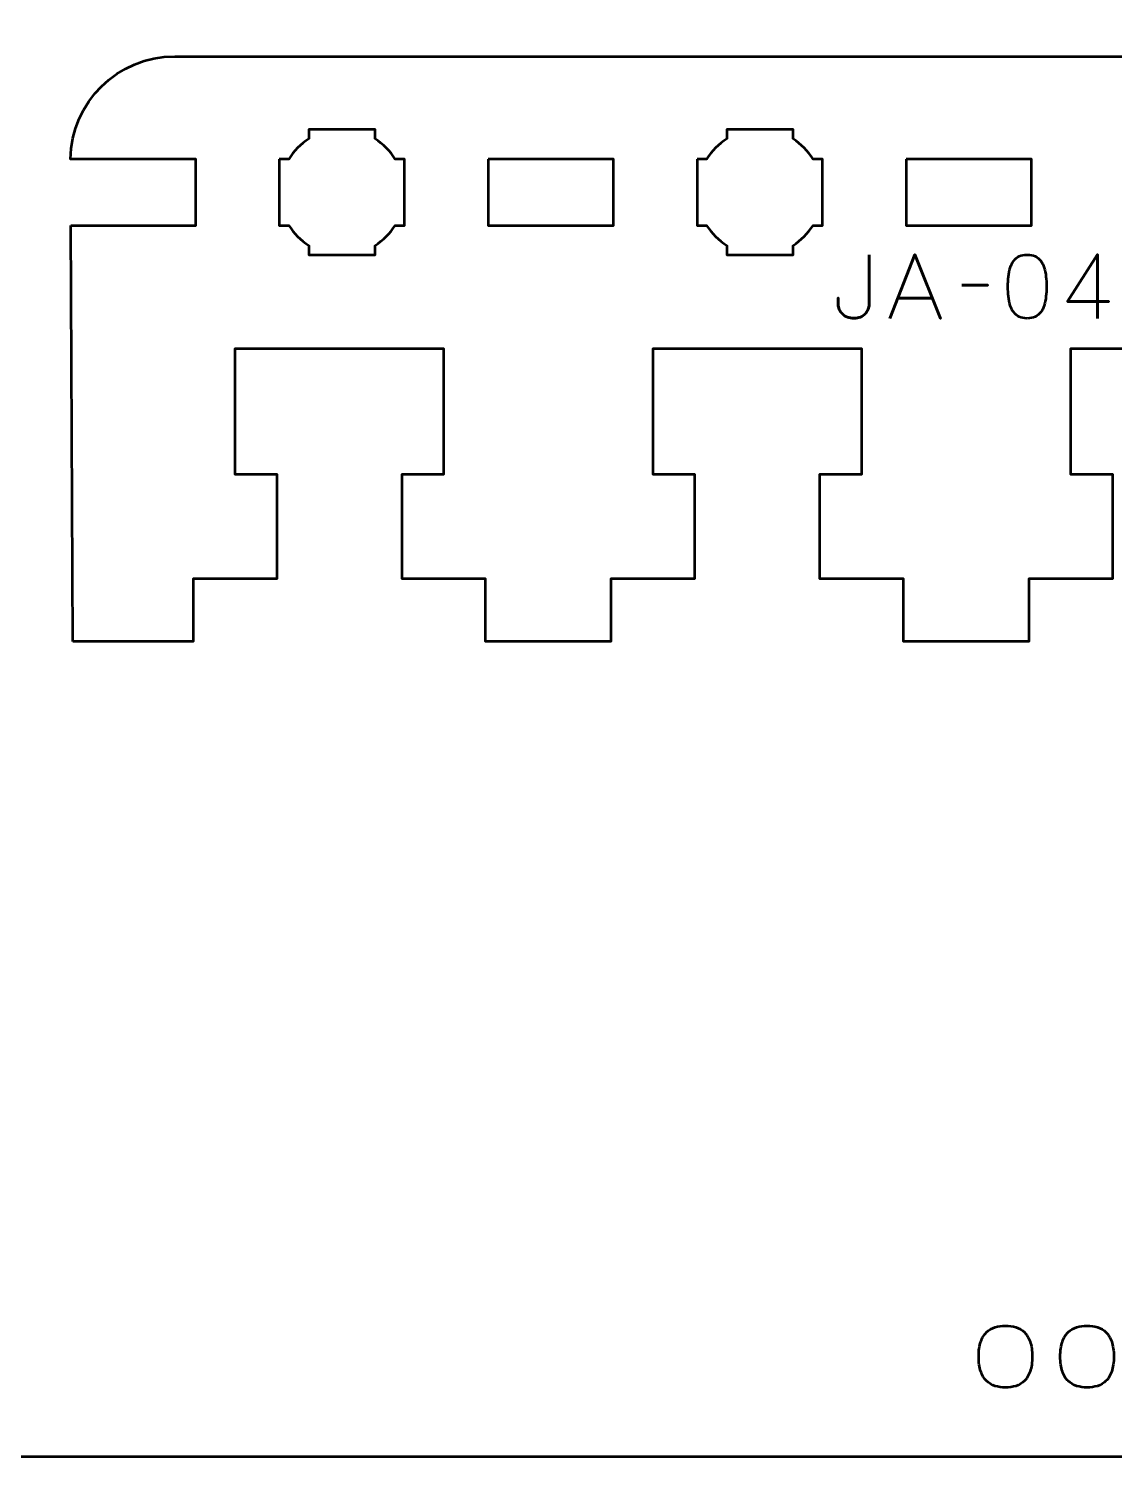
# Model space of a CAD drawing. Header units: centimetres. Extents: x -21 to 0, y -29.7 to 0.
# Drawn here: x -10.5 to -5.3, y -29.7 to -22.87 of the extents above; entities that cross this region are included whole.
import ezdxf

# ---------------------------------------------------------------- set-up
doc = ezdxf.new("R2010")
doc.units = ezdxf.units.CM
doc.header["$MEASUREMENT"] = 0
doc.layers.add('Layer 1', color=7, linetype='Continuous')

msp = doc.modelspace()

# ---------------------------------------------------------------- linework, layer by layer
at = {"layer": 'Layer 1', "color": 1, "lineweight": 53}
msp.add_open_spline([(-21.00003, -29.19995), (-21.00003, -29.19995), (-21.00003, -3.49992), (-21.00003, -3.49992), (-21.00003, -3.49992), (-21.00003, -3.41709), (-20.93286, -3.34992), (-20.85003, -3.34992), (-20.85003, -3.34992), (-20.7672, -3.34992), (-20.70003, -3.28275), (-20.70003, -3.19992), (-20.70003, -3.19992), (-20.70003, -3.11709), (-20.7672, -3.04992), (-20.85003, -3.04992), (-20.85003, -3.04992), (-20.93286, -3.04992), (-21.00003, -2.98275), (-21.00003, -2.89992), (-21.00003, -2.89992), (-21.00003, -2.81709), (-20.93286, -2.74992), (-20.85003, -2.74992), (-20.85003, -2.74992), (-20.7672, -2.74992), (-20.70003, -2.68275), (-20.70003, -2.59992), (-20.70003, -2.59992), (-20.70003, -2.51709), (-20.7672, -2.44992), (-20.85003, -2.44992), (-20.85003, -2.44992), (-20.93286, -2.44992), (-21.00003, -2.38275), (-21.00003, -2.29992), (-21.00003, -2.29992), (-21.00003, -2.21709), (-20.93286, -2.14992), (-20.85003, -2.14992), (-20.85003, -2.14992), (-20.7672, -2.14992), (-20.70003, -2.08275), (-20.70003, -1.99992), (-20.70003, -1.99992), (-20.70003, -1.91709), (-20.7672, -1.84992), (-20.85003, -1.84992), (-20.85003, -1.84992), (-20.93286, -1.84992), (-21.00003, -1.78275), (-21.00003, -1.69992), (-21.00003, -1.69992), (-21.00003, -1.61709), (-20.93286, -1.54992), (-20.85003, -1.54992), (-20.85003, -1.54992), (-20.7672, -1.54992), (-20.70003, -1.48275), (-20.70003, -1.39992), (-20.70003, -1.39992), (-20.70003, -1.31709), (-20.7672, -1.24992), (-20.85003, -1.24992), (-20.85003, -1.24992), (-20.93286, -1.24992), (-21.00003, -1.18275), (-21.00003, -1.09992), (-21.00003, -1.09992), (-21.00003, -1.09992), (-21.00003, -0.49992), (-21.00003, -0.49992), (-21.00003, -0.49992), (-21.00003, -0.22295), (-20.77694, 0.00004), (-20.49994, 0.00004), (-20.49994, 0.00004), (-20.49994, 0.00004), (-0.50008, 0.00004), (-0.50008, 0.00004), (-0.50008, 0.00004), (-0.22294, 0.00004), (0.00002, -0.22295), (0.00002, -0.49992), (0.00002, -0.49992), (0.00002, -0.49992), (0.00002, -29.19995), (0.00002, -29.19995), (0.00002, -29.19995), (0.00002, -29.47695), (-0.22294, -29.70004), (-0.50008, -29.70004), (-0.50008, -29.70004), (-0.50008, -29.70004), (-20.49994, -29.70004), (-20.49994, -29.70004), (-20.49994, -29.70004), (-20.77694, -29.70004), (-21.00003, -29.47695), (-21.00003, -29.19995)], degree=3, knots=[0, 0, 0, 0, 0.04, 0.04, 0.04, 0.04, 0.08, 0.08, 0.08, 0.08, 0.12, 0.12, 0.12, 0.12, 0.16, 0.16, 0.16, 0.16, 0.2, 0.2, 0.2, 0.2, 0.24, 0.24, 0.24, 0.24, 0.28, 0.28, 0.28, 0.28, 0.32, 0.32, 0.32, 0.32, 0.36, 0.36, 0.36, 0.36, 0.4, 0.4, 0.4, 0.4, 0.44, 0.44, 0.44, 0.44, 0.48, 0.48, 0.48, 0.48, 0.52, 0.52, 0.52, 0.52, 0.56, 0.56, 0.56, 0.56, 0.6, 0.6, 0.6, 0.6, 0.64, 0.64, 0.64, 0.64, 0.68, 0.68, 0.68, 0.68, 0.72, 0.72, 0.72, 0.72, 0.76, 0.76, 0.76, 0.76, 0.8, 0.8, 0.8, 0.8, 0.84, 0.84, 0.84, 0.84, 0.88, 0.88, 0.88, 0.88, 0.92, 0.92, 0.92, 0.92, 0.96, 0.96, 0.96, 0.96, 1, 1, 1, 1], dxfattribs=at)
at = {"layer": 'Layer 1', "lineweight": 53}
for points, knots in [([(-10.29808, -23.80875), (-10.29808, -23.80875), (-9.70001, -23.80875), (-9.70001, -23.80875), (-9.70001, -23.80875), (-9.70001, -23.80875), (-9.70001, -23.49125), (-9.70001, -23.49125), (-9.70001, -23.49125), (-9.70001, -23.49125), (-10.2999, -23.49125), (-10.2999, -23.49125), (-10.2999, -23.49125), (-10.29523, -23.2192), (-10.07317, -23), (-9.80001, -23)], [0, 0, 0, 0, 0.25, 0.25, 0.25, 0.25, 0.5, 0.5, 0.5, 0.5, 0.75, 0.75, 0.75, 0.75, 1, 1, 1, 1]), ([(-9.30001, -23.49125), (-9.30001, -23.49125), (-9.25457, -23.49125), (-9.25457, -23.49125), (-9.25457, -23.49125), (-9.23034, -23.45249), (-9.19751, -23.41967), (-9.15876, -23.39544), (-9.15876, -23.39544), (-9.15876, -23.39544), (-9.15876, -23.35), (-9.15876, -23.35), (-9.15876, -23.35), (-9.15876, -23.35), (-9.00001, -23.35), (-9.00001, -23.35), (-9.00001, -23.35), (-9.00001, -23.35), (-8.84126, -23.35), (-8.84126, -23.35), (-8.84126, -23.35), (-8.84126, -23.35), (-8.84126, -23.39544), (-8.84126, -23.39544), (-8.84126, -23.39544), (-8.80251, -23.41967), (-8.76968, -23.45249), (-8.74545, -23.49125), (-8.74545, -23.49125), (-8.74545, -23.49125), (-8.70001, -23.49125), (-8.70001, -23.49125), (-8.70001, -23.49125), (-8.70001, -23.49125), (-8.70001, -23.65), (-8.70001, -23.65), (-8.70001, -23.65), (-8.70001, -23.65), (-8.70001, -23.80875), (-8.70001, -23.80875), (-8.70001, -23.80875), (-8.70001, -23.80875), (-8.74545, -23.80875), (-8.74545, -23.80875), (-8.74545, -23.80875), (-8.76968, -23.84751), (-8.80251, -23.88033), (-8.84126, -23.90456), (-8.84126, -23.90456), (-8.84126, -23.90456), (-8.84126, -23.95), (-8.84126, -23.95), (-8.84126, -23.95), (-8.84126, -23.95), (-9.00001, -23.95), (-9.00001, -23.95), (-9.00001, -23.95), (-9.00001, -23.95), (-9.15876, -23.95), (-9.15876, -23.95), (-9.15876, -23.95), (-9.15876, -23.95), (-9.15876, -23.90456), (-9.15876, -23.90456), (-9.15876, -23.90456), (-9.19751, -23.88033), (-9.23034, -23.84751), (-9.25457, -23.80875), (-9.25457, -23.80875), (-9.25457, -23.80875), (-9.30001, -23.80875), (-9.30001, -23.80875), (-9.30001, -23.80875), (-9.30001, -23.80875), (-9.30001, -23.65), (-9.30001, -23.65), (-9.30001, -23.65), (-9.30001, -23.65), (-9.30001, -23.49125), (-9.30001, -23.49125)], [0, 0, 0, 0, 0.05, 0.05, 0.05, 0.05, 0.1, 0.1, 0.1, 0.1, 0.15, 0.15, 0.15, 0.15, 0.2, 0.2, 0.2, 0.2, 0.25, 0.25, 0.25, 0.25, 0.3, 0.3, 0.3, 0.3, 0.35, 0.35, 0.35, 0.35, 0.4, 0.4, 0.4, 0.4, 0.45, 0.45, 0.45, 0.45, 0.5, 0.5, 0.5, 0.5, 0.55, 0.55, 0.55, 0.55, 0.6, 0.6, 0.6, 0.6, 0.65, 0.65, 0.65, 0.65, 0.7, 0.7, 0.7, 0.7, 0.75, 0.75, 0.75, 0.75, 0.8, 0.8, 0.8, 0.8, 0.85, 0.85, 0.85, 0.85, 0.9, 0.9, 0.9, 0.9, 0.95, 0.95, 0.95, 0.95, 1, 1, 1, 1]), ([(-7.30001, -23.49125), (-7.30001, -23.49125), (-7.25457, -23.49125), (-7.25457, -23.49125), (-7.25457, -23.49125), (-7.23034, -23.45249), (-7.19751, -23.41967), (-7.15876, -23.39544), (-7.15876, -23.39544), (-7.15876, -23.39544), (-7.15876, -23.35), (-7.15876, -23.35), (-7.15876, -23.35), (-7.15876, -23.35), (-7.00001, -23.35), (-7.00001, -23.35), (-7.00001, -23.35), (-7.00001, -23.35), (-6.84126, -23.35), (-6.84126, -23.35), (-6.84126, -23.35), (-6.84126, -23.35), (-6.84126, -23.39544), (-6.84126, -23.39544), (-6.84126, -23.39544), (-6.80251, -23.41967), (-6.76968, -23.45249), (-6.74545, -23.49125), (-6.74545, -23.49125), (-6.74545, -23.49125), (-6.70001, -23.49125), (-6.70001, -23.49125), (-6.70001, -23.49125), (-6.70001, -23.49125), (-6.70001, -23.65), (-6.70001, -23.65), (-6.70001, -23.65), (-6.70001, -23.65), (-6.70001, -23.80875), (-6.70001, -23.80875), (-6.70001, -23.80875), (-6.70001, -23.80875), (-6.74545, -23.80875), (-6.74545, -23.80875), (-6.74545, -23.80875), (-6.76968, -23.84751), (-6.80251, -23.88033), (-6.84126, -23.90456), (-6.84126, -23.90456), (-6.84126, -23.90456), (-6.84126, -23.95), (-6.84126, -23.95), (-6.84126, -23.95), (-6.84126, -23.95), (-7.00001, -23.95), (-7.00001, -23.95), (-7.00001, -23.95), (-7.00001, -23.95), (-7.15876, -23.95), (-7.15876, -23.95), (-7.15876, -23.95), (-7.15876, -23.95), (-7.15876, -23.90456), (-7.15876, -23.90456), (-7.15876, -23.90456), (-7.19751, -23.88033), (-7.23034, -23.84751), (-7.25457, -23.80875), (-7.25457, -23.80875), (-7.25457, -23.80875), (-7.30001, -23.80875), (-7.30001, -23.80875), (-7.30001, -23.80875), (-7.30001, -23.80875), (-7.30001, -23.65), (-7.30001, -23.65), (-7.30001, -23.65), (-7.30001, -23.65), (-7.30001, -23.49125), (-7.30001, -23.49125)], [0, 0, 0, 0, 0.05, 0.05, 0.05, 0.05, 0.1, 0.1, 0.1, 0.1, 0.15, 0.15, 0.15, 0.15, 0.2, 0.2, 0.2, 0.2, 0.25, 0.25, 0.25, 0.25, 0.3, 0.3, 0.3, 0.3, 0.35, 0.35, 0.35, 0.35, 0.4, 0.4, 0.4, 0.4, 0.45, 0.45, 0.45, 0.45, 0.5, 0.5, 0.5, 0.5, 0.55, 0.55, 0.55, 0.55, 0.6, 0.6, 0.6, 0.6, 0.65, 0.65, 0.65, 0.65, 0.7, 0.7, 0.7, 0.7, 0.75, 0.75, 0.75, 0.75, 0.8, 0.8, 0.8, 0.8, 0.85, 0.85, 0.85, 0.85, 0.9, 0.9, 0.9, 0.9, 0.95, 0.95, 0.95, 0.95, 1, 1, 1, 1]), ([(-8.30001, -23.49125), (-8.30001, -23.49125), (-7.70001, -23.49125), (-7.70001, -23.49125), (-7.70001, -23.49125), (-7.70001, -23.49125), (-7.70001, -23.80875), (-7.70001, -23.80875), (-7.70001, -23.80875), (-7.70001, -23.80875), (-8.30001, -23.80875), (-8.30001, -23.80875), (-8.30001, -23.80875), (-8.30001, -23.80875), (-8.30001, -23.49125), (-8.30001, -23.49125)], [0, 0, 0, 0, 0.25, 0.25, 0.25, 0.25, 0.5, 0.5, 0.5, 0.5, 0.75, 0.75, 0.75, 0.75, 1, 1, 1, 1]), ([(-6.30001, -23.49125), (-6.30001, -23.49125), (-5.70002, -23.49125), (-5.70002, -23.49125), (-5.70002, -23.49125), (-5.70002, -23.49125), (-5.70002, -23.80875), (-5.70002, -23.80875), (-5.70002, -23.80875), (-5.70002, -23.80875), (-6.30001, -23.80875), (-6.30001, -23.80875), (-6.30001, -23.80875), (-6.30001, -23.80875), (-6.30001, -23.49125), (-6.30001, -23.49125)], [0, 0, 0, 0, 0.25, 0.25, 0.25, 0.25, 0.5, 0.5, 0.5, 0.5, 0.75, 0.75, 0.75, 0.75, 1, 1, 1, 1]), ([(-1.70002, -25.8), (-1.70002, -25.8), (-2.31252, -25.8), (-2.31252, -25.8), (-2.31252, -25.8), (-2.31252, -25.8), (-2.31252, -25.5), (-2.31252, -25.5), (-2.31252, -25.5), (-3.23021, -25.50001), (-1.9031, -25.49999), (-2.71252, -25.50001), (-2.71252, -25.50001), (-2.71252, -25.50001), (-2.71252, -25), (-2.71252, -25), (-2.71252, -25), (-2.71252, -25), (-2.51252, -24.99999), (-2.51252, -24.99999), (-2.51252, -24.99999), (-2.51252, -24.99999), (-2.51252, -24.4), (-2.51252, -24.4), (-2.51252, -24.4), (-2.89585, -24.4), (-3.12919, -24.4), (-3.51252, -24.4), (-3.51252, -24.4), (-3.51252, -24.4), (-3.51252, -24.99999), (-3.51252, -24.99999), (-3.51252, -24.99999), (-3.51252, -24.99999), (-3.31252, -25), (-3.31252, -25), (-3.31252, -25), (-3.31252, -25), (-3.31252, -25.5), (-3.31252, -25.5), (-3.31252, -25.5), (-3.31252, -25.5), (-3.71252, -25.5), (-3.71252, -25.5), (-3.71252, -25.5), (-3.71252, -25.5), (-3.71252, -25.8), (-3.71252, -25.8), (-3.71252, -25.8), (-3.71252, -25.8), (-4.31252, -25.8), (-4.31252, -25.8), (-4.31252, -25.8), (-4.31252, -25.8), (-4.31252, -25.5), (-4.31252, -25.5), (-4.31252, -25.5), (-4.31252, -25.5), (-4.71252, -25.5), (-4.71252, -25.5), (-4.71252, -25.5), (-4.71252, -25.5), (-4.71252, -25), (-4.71252, -25), (-4.71252, -25), (-4.71252, -25), (-4.51252, -24.99999), (-4.51252, -24.99999), (-4.51252, -24.99999), (-4.51252, -24.99999), (-4.51252, -24.4), (-4.51252, -24.4), (-4.51252, -24.4), (-4.89585, -24.4), (-5.12919, -24.4), (-5.51252, -24.4), (-5.51252, -24.4), (-5.51252, -24.4), (-5.51252, -24.99999), (-5.51252, -24.99999), (-5.51252, -24.99999), (-5.51252, -24.99999), (-5.31252, -25), (-5.31252, -25), (-5.31252, -25), (-5.31252, -25), (-5.31252, -25.50001), (-5.31252, -25.50001), (-5.31252, -25.50001), (-5.31252, -25.50001), (-5.71252, -25.5), (-5.71252, -25.5), (-5.71252, -25.5), (-5.71252, -25.5), (-5.71252, -25.8), (-5.71252, -25.8), (-5.71252, -25.8), (-5.71252, -25.8), (-6.31251, -25.8), (-6.31251, -25.8), (-6.31251, -25.8), (-6.31251, -25.8), (-6.31251, -25.5), (-6.31251, -25.5), (-6.31251, -25.5), (-6.31251, -25.5), (-6.71251, -25.5), (-6.71251, -25.5), (-6.71251, -25.5), (-6.71251, -25.5), (-6.71251, -25), (-6.71251, -25), (-6.71251, -25), (-6.71251, -25), (-6.51251, -24.99999), (-6.51251, -24.99999), (-6.51251, -24.99999), (-6.51251, -24.99999), (-6.51251, -24.4), (-6.51251, -24.4), (-6.51251, -24.4), (-6.89584, -24.4), (-7.12918, -24.4), (-7.51251, -24.4), (-7.51251, -24.4), (-7.51251, -24.4), (-7.51251, -24.99999), (-7.51251, -24.99999), (-7.51251, -24.99999), (-7.51251, -24.99999), (-7.31251, -25), (-7.31251, -25), (-7.31251, -25), (-7.31251, -25), (-7.31251, -25.50001), (-7.31251, -25.50001), (-7.31251, -25.50001), (-7.31251, -25.50001), (-7.71251, -25.5), (-7.71251, -25.5), (-7.71251, -25.5), (-7.71251, -25.5), (-7.71251, -25.8), (-7.71251, -25.8), (-7.71251, -25.8), (-7.71251, -25.8), (-8.31251, -25.8), (-8.31251, -25.8), (-8.31251, -25.8), (-8.31251, -25.8), (-8.31251, -25.5), (-8.31251, -25.5), (-8.31251, -25.5), (-8.31251, -25.5), (-8.71251, -25.5), (-8.71251, -25.5), (-8.71251, -25.5), (-8.71251, -25.5), (-8.71251, -25), (-8.71251, -25), (-8.71251, -25), (-8.71251, -25), (-8.51251, -24.99999), (-8.51251, -24.99999), (-8.51251, -24.99999), (-8.51251, -24.99999), (-8.51251, -24.4), (-8.51251, -24.4), (-8.51251, -24.4), (-8.89584, -24.4), (-9.12918, -24.4), (-9.51251, -24.4), (-9.51251, -24.4), (-9.51251, -24.4), (-9.51251, -24.99999), (-9.51251, -24.99999), (-9.51251, -24.99999), (-9.51251, -24.99999), (-9.31251, -25), (-9.31251, -25), (-9.31251, -25), (-9.31251, -25), (-9.31251, -25.50001), (-9.31251, -25.50001), (-9.31251, -25.50001), (-9.31251, -25.50001), (-9.71251, -25.5), (-9.71251, -25.5), (-9.71251, -25.5), (-9.71251, -25.5), (-9.71251, -25.8), (-9.71251, -25.8), (-9.71251, -25.8), (-9.71251, -25.8), (-10.28751, -25.8), (-10.28751, -25.8)], [0, 0, 0, 0, 0.0204082, 0.0204082, 0.0204082, 0.0204082, 0.0408163, 0.0408163, 0.0408163, 0.0408163, 0.0612245, 0.0612245, 0.0612245, 0.0612245, 0.0816327, 0.0816327, 0.0816327, 0.0816327, 0.1020408, 0.1020408, 0.1020408, 0.1020408, 0.122449, 0.122449, 0.122449, 0.122449, 0.1428571, 0.1428571, 0.1428571, 0.1428571, 0.1632653, 0.1632653, 0.1632653, 0.1632653, 0.1836735, 0.1836735, 0.1836735, 0.1836735, 0.2040816, 0.2040816, 0.2040816, 0.2040816, 0.2244898, 0.2244898, 0.2244898, 0.2244898, 0.244898, 0.244898, 0.244898, 0.244898, 0.2653061, 0.2653061, 0.2653061, 0.2653061, 0.2857143, 0.2857143, 0.2857143, 0.2857143, 0.3061224, 0.3061224, 0.3061224, 0.3061224, 0.3265306, 0.3265306, 0.3265306, 0.3265306, 0.3469388, 0.3469388, 0.3469388, 0.3469388, 0.3673469, 0.3673469, 0.3673469, 0.3673469, 0.3877551, 0.3877551, 0.3877551, 0.3877551, 0.4081633, 0.4081633, 0.4081633, 0.4081633, 0.4285714, 0.4285714, 0.4285714, 0.4285714, 0.4489796, 0.4489796, 0.4489796, 0.4489796, 0.4693878, 0.4693878, 0.4693878, 0.4693878, 0.4897959, 0.4897959, 0.4897959, 0.4897959, 0.5102041, 0.5102041, 0.5102041, 0.5102041, 0.5306122, 0.5306122, 0.5306122, 0.5306122, 0.5510204, 0.5510204, 0.5510204, 0.5510204, 0.5714286, 0.5714286, 0.5714286, 0.5714286, 0.5918367, 0.5918367, 0.5918367, 0.5918367, 0.6122449, 0.6122449, 0.6122449, 0.6122449, 0.6326531, 0.6326531, 0.6326531, 0.6326531, 0.6530612, 0.6530612, 0.6530612, 0.6530612, 0.6734694, 0.6734694, 0.6734694, 0.6734694, 0.6938776, 0.6938776, 0.6938776, 0.6938776, 0.7142857, 0.7142857, 0.7142857, 0.7142857, 0.7346939, 0.7346939, 0.7346939, 0.7346939, 0.755102, 0.755102, 0.755102, 0.755102, 0.7755102, 0.7755102, 0.7755102, 0.7755102, 0.7959184, 0.7959184, 0.7959184, 0.7959184, 0.8163265, 0.8163265, 0.8163265, 0.8163265, 0.8367347, 0.8367347, 0.8367347, 0.8367347, 0.8571429, 0.8571429, 0.8571429, 0.8571429, 0.877551, 0.877551, 0.877551, 0.877551, 0.8979592, 0.8979592, 0.8979592, 0.8979592, 0.9183673, 0.9183673, 0.9183673, 0.9183673, 0.9387755, 0.9387755, 0.9387755, 0.9387755, 0.9591837, 0.9591837, 0.9591837, 0.9591837, 0.9795918, 0.9795918, 0.9795918, 0.9795918, 1, 1, 1, 1])]:
    msp.add_open_spline(points, degree=3, knots=knots, dxfattribs=at)
at = {"layer": 'Layer 1', "color": 114, "lineweight": 53}
for points in [[(-9.80001, -23), (-9.80001, -23), (-2.20002, -23), (-2.20002, -23)], [(-10.28751, -25.8), (-10.28751, -25.8), (-10.29808, -23.80875), (-10.29808, -23.80875)]]:
    msp.add_open_spline(points, degree=3, dxfattribs=at)
at = {"layer": 'Layer 1', "color": 5, "lineweight": 53}
for points, knots in [([(-6.4769, -23.95035), (-6.4769, -23.95035), (-6.47732, -24.18742), (-6.47732, -24.18742), (-6.47732, -24.18742), (-6.47732, -24.19511), (-6.47895, -24.20287), (-6.48205, -24.21056), (-6.48205, -24.21056), (-6.48523, -24.21832), (-6.48988, -24.22538), (-6.49602, -24.23187), (-6.49602, -24.23187), (-6.50223, -24.23829), (-6.50978, -24.24351), (-6.51874, -24.24739), (-6.51874, -24.24739), (-6.52777, -24.25134), (-6.53807, -24.25332), (-6.54971, -24.25346), (-6.54971, -24.25346), (-6.56136, -24.25346), (-6.57187, -24.25155), (-6.58118, -24.24781), (-6.58118, -24.24781), (-6.5905, -24.244), (-6.59847, -24.23892), (-6.60503, -24.2325), (-6.60503, -24.2325), (-6.61166, -24.22608), (-6.61667, -24.21903), (-6.6202, -24.21119), (-6.6202, -24.21119), (-6.62373, -24.20336), (-6.62549, -24.19546), (-6.62549, -24.18742), (-6.62549, -24.18742), (-6.62549, -24.18742), (-6.62549, -24.15609), (-6.62549, -24.15609), (-6.62549, -24.15609), (-6.62549, -24.15609), (-6.62549, -24.18742), (-6.62549, -24.18742), (-6.62549, -24.18742), (-6.62549, -24.19546), (-6.62373, -24.20336), (-6.6202, -24.21119), (-6.6202, -24.21119), (-6.61667, -24.21903), (-6.61166, -24.22608), (-6.60503, -24.2325), (-6.60503, -24.2325), (-6.59847, -24.23892), (-6.5905, -24.244), (-6.58118, -24.24781), (-6.58118, -24.24781), (-6.57187, -24.25155), (-6.56136, -24.25346), (-6.54971, -24.25346), (-6.54971, -24.25346), (-6.53807, -24.25332), (-6.52777, -24.25134), (-6.51874, -24.24739), (-6.51874, -24.24739), (-6.50978, -24.24351), (-6.50223, -24.23829), (-6.49602, -24.23187), (-6.49602, -24.23187), (-6.48988, -24.22538), (-6.48523, -24.21832), (-6.48205, -24.21056), (-6.48205, -24.21056), (-6.47895, -24.20287), (-6.47732, -24.19511), (-6.47732, -24.18742), (-6.47732, -24.18742), (-6.47732, -24.18742), (-6.4769, -23.95035), (-6.4769, -23.95035)], [0, 0, 0, 0, 0.05, 0.05, 0.05, 0.05, 0.1, 0.1, 0.1, 0.1, 0.15, 0.15, 0.15, 0.15, 0.2, 0.2, 0.2, 0.2, 0.25, 0.25, 0.25, 0.25, 0.3, 0.3, 0.3, 0.3, 0.35, 0.35, 0.35, 0.35, 0.4, 0.4, 0.4, 0.4, 0.45, 0.45, 0.45, 0.45, 0.5, 0.5, 0.5, 0.5, 0.55, 0.55, 0.55, 0.55, 0.6, 0.6, 0.6, 0.6, 0.65, 0.65, 0.65, 0.65, 0.7, 0.7, 0.7, 0.7, 0.75, 0.75, 0.75, 0.75, 0.8, 0.8, 0.8, 0.8, 0.85, 0.85, 0.85, 0.85, 0.9, 0.9, 0.9, 0.9, 0.95, 0.95, 0.95, 0.95, 1, 1, 1, 1]), ([(-6.37869, -24.25388), (-6.37869, -24.25388), (-6.25762, -23.94866), (-6.25762, -23.94866), (-6.25762, -23.94866), (-6.25762, -23.94866), (-6.13612, -24.25388), (-6.13612, -24.25388), (-6.13612, -24.25388), (-6.13612, -24.25388), (-6.25762, -23.94866), (-6.25762, -23.94866), (-6.25762, -23.94866), (-6.25762, -23.94866), (-6.37869, -24.25388), (-6.37869, -24.25388)], [0, 0, 0, 0, 0.25, 0.25, 0.25, 0.25, 0.5, 0.5, 0.5, 0.5, 0.75, 0.75, 0.75, 0.75, 1, 1, 1, 1]), ([(-5.72041, -24.25388), (-5.7056, -24.25381), (-5.69283, -24.2512), (-5.68217, -24.24612), (-5.68217, -24.24612), (-5.67159, -24.24104), (-5.66277, -24.23377), (-5.65572, -24.22453), (-5.65572, -24.22453), (-5.64873, -24.21522), (-5.64323, -24.20421), (-5.63914, -24.19151), (-5.63914, -24.19151), (-5.63511, -24.17881), (-5.63222, -24.16491), (-5.6306, -24.14967), (-5.6306, -24.14967), (-5.6289, -24.13443), (-5.62806, -24.11841), (-5.62813, -24.10148), (-5.62813, -24.10148), (-5.62806, -24.08462), (-5.6289, -24.0686), (-5.6306, -24.05343), (-5.6306, -24.05343), (-5.63222, -24.03826), (-5.63511, -24.02429), (-5.63914, -24.01159), (-5.63914, -24.01159), (-5.64323, -23.99896), (-5.64873, -23.98796), (-5.65572, -23.97857), (-5.65572, -23.97857), (-5.66277, -23.96926), (-5.67159, -23.96199), (-5.68217, -23.95691), (-5.68217, -23.95691), (-5.69283, -23.95176), (-5.7056, -23.94915), (-5.72041, -23.94908), (-5.72041, -23.94908), (-5.73523, -23.94915), (-5.748, -23.95176), (-5.75866, -23.95691), (-5.75866, -23.95691), (-5.76924, -23.96199), (-5.77806, -23.96926), (-5.78511, -23.97857), (-5.78511, -23.97857), (-5.7921, -23.98796), (-5.7976, -23.99896), (-5.80169, -24.01159), (-5.80169, -24.01159), (-5.80572, -24.02429), (-5.80861, -24.03826), (-5.81023, -24.05343), (-5.81023, -24.05343), (-5.81192, -24.0686), (-5.81277, -24.08462), (-5.8127, -24.10148), (-5.8127, -24.10148), (-5.81277, -24.11841), (-5.81192, -24.13443), (-5.81023, -24.14967), (-5.81023, -24.14967), (-5.80861, -24.16491), (-5.80572, -24.17881), (-5.80169, -24.19151), (-5.80169, -24.19151), (-5.7976, -24.20421), (-5.7921, -24.21522), (-5.78511, -24.22453), (-5.78511, -24.22453), (-5.77806, -24.23377), (-5.76924, -24.24104), (-5.75866, -24.24612), (-5.75866, -24.24612), (-5.748, -24.2512), (-5.73523, -24.25381), (-5.72041, -24.25388)], [0, 0, 0, 0, 0.05, 0.05, 0.05, 0.05, 0.1, 0.1, 0.1, 0.1, 0.15, 0.15, 0.15, 0.15, 0.2, 0.2, 0.2, 0.2, 0.25, 0.25, 0.25, 0.25, 0.3, 0.3, 0.3, 0.3, 0.35, 0.35, 0.35, 0.35, 0.4, 0.4, 0.4, 0.4, 0.45, 0.45, 0.45, 0.45, 0.5, 0.5, 0.5, 0.5, 0.55, 0.55, 0.55, 0.55, 0.6, 0.6, 0.6, 0.6, 0.65, 0.65, 0.65, 0.65, 0.7, 0.7, 0.7, 0.7, 0.75, 0.75, 0.75, 0.75, 0.8, 0.8, 0.8, 0.8, 0.85, 0.85, 0.85, 0.85, 0.9, 0.9, 0.9, 0.9, 0.95, 0.95, 0.95, 0.95, 1, 1, 1, 1]), ([(-5.72041, -24.25388), (-5.7056, -24.25381), (-5.69283, -24.2512), (-5.68217, -24.24612), (-5.68217, -24.24612), (-5.67159, -24.24104), (-5.66277, -24.23377), (-5.65572, -24.22453), (-5.65572, -24.22453), (-5.64873, -24.21522), (-5.64323, -24.20421), (-5.63914, -24.19151), (-5.63914, -24.19151), (-5.63511, -24.17881), (-5.63222, -24.16491), (-5.6306, -24.14967), (-5.6306, -24.14967), (-5.6289, -24.13443), (-5.62806, -24.11841), (-5.62813, -24.10148), (-5.62813, -24.10148), (-5.62806, -24.08462), (-5.6289, -24.0686), (-5.6306, -24.05343), (-5.6306, -24.05343), (-5.63222, -24.03826), (-5.63511, -24.02429), (-5.63914, -24.01159), (-5.63914, -24.01159), (-5.64323, -23.99896), (-5.64873, -23.98796), (-5.65572, -23.97857), (-5.65572, -23.97857), (-5.66277, -23.96926), (-5.67159, -23.96199), (-5.68217, -23.95691), (-5.68217, -23.95691), (-5.69283, -23.95176), (-5.7056, -23.94915), (-5.72041, -23.94908), (-5.72041, -23.94908), (-5.73523, -23.94915), (-5.748, -23.95176), (-5.75866, -23.95691), (-5.75866, -23.95691), (-5.76924, -23.96199), (-5.77806, -23.96926), (-5.78511, -23.97857), (-5.78511, -23.97857), (-5.7921, -23.98796), (-5.7976, -23.99896), (-5.80169, -24.01159), (-5.80169, -24.01159), (-5.80572, -24.02429), (-5.80861, -24.03826), (-5.81023, -24.05343), (-5.81023, -24.05343), (-5.81192, -24.0686), (-5.81277, -24.08462), (-5.8127, -24.10148), (-5.8127, -24.10148), (-5.81277, -24.11841), (-5.81192, -24.13443), (-5.81023, -24.14967), (-5.81023, -24.14967), (-5.80861, -24.16491), (-5.80572, -24.17881), (-5.80169, -24.19151), (-5.80169, -24.19151), (-5.7976, -24.20421), (-5.7921, -24.21522), (-5.78511, -24.22453), (-5.78511, -24.22453), (-5.77806, -24.23377), (-5.76924, -24.24104), (-5.75866, -24.24612), (-5.75866, -24.24612), (-5.748, -24.2512), (-5.73523, -24.25381), (-5.72041, -24.25388)], [0, 0, 0, 0, 0.05, 0.05, 0.05, 0.05, 0.1, 0.1, 0.1, 0.1, 0.15, 0.15, 0.15, 0.15, 0.2, 0.2, 0.2, 0.2, 0.25, 0.25, 0.25, 0.25, 0.3, 0.3, 0.3, 0.3, 0.35, 0.35, 0.35, 0.35, 0.4, 0.4, 0.4, 0.4, 0.45, 0.45, 0.45, 0.45, 0.5, 0.5, 0.5, 0.5, 0.55, 0.55, 0.55, 0.55, 0.6, 0.6, 0.6, 0.6, 0.65, 0.65, 0.65, 0.65, 0.7, 0.7, 0.7, 0.7, 0.75, 0.75, 0.75, 0.75, 0.8, 0.8, 0.8, 0.8, 0.85, 0.85, 0.85, 0.85, 0.9, 0.9, 0.9, 0.9, 0.95, 0.95, 0.95, 0.95, 1, 1, 1, 1]), ([(-5.38387, -24.25388), (-5.38387, -24.25388), (-5.38387, -23.94866), (-5.38387, -23.94866), (-5.38387, -23.94866), (-5.38387, -23.94866), (-5.5278, -24.1726), (-5.5278, -24.1726), (-5.5278, -24.1726), (-5.5278, -24.1726), (-5.32968, -24.1726), (-5.32968, -24.1726), (-5.32968, -24.1726), (-5.32968, -24.1726), (-5.5278, -24.1726), (-5.5278, -24.1726), (-5.5278, -24.1726), (-5.5278, -24.1726), (-5.38387, -23.94866), (-5.38387, -23.94866), (-5.38387, -23.94866), (-5.38387, -23.94866), (-5.38387, -24.25388), (-5.38387, -24.25388)], [0, 0, 0, 0, 0.1666667, 0.1666667, 0.1666667, 0.1666667, 0.3333333, 0.3333333, 0.3333333, 0.3333333, 0.5, 0.5, 0.5, 0.5, 0.6666667, 0.6666667, 0.6666667, 0.6666667, 0.8333333, 0.8333333, 0.8333333, 0.8333333, 1, 1, 1, 1]), ([(-6.03283, -24.09428), (-6.03283, -24.09428), (-5.90964, -24.09428), (-5.90964, -24.09428), (-5.90964, -24.09428), (-5.90964, -24.09428), (-6.03283, -24.09428), (-6.03283, -24.09428)], [0, 0, 0, 0, 0.5, 0.5, 0.5, 0.5, 1, 1, 1, 1]), ([(-6.34059, -24.15778), (-6.34059, -24.15778), (-6.17465, -24.15778), (-6.17465, -24.15778), (-6.17465, -24.15778), (-6.17465, -24.15778), (-6.34059, -24.15778), (-6.34059, -24.15778)], [0, 0, 0, 0, 0.5, 0.5, 0.5, 0.5, 1, 1, 1, 1]), ([(-5.82463, -29.36992), (-5.80685, -29.37001), (-5.7903, -29.36776), (-5.77487, -29.36296), (-5.77487, -29.36296), (-5.75944, -29.35816), (-5.7458, -29.35016), (-5.73413, -29.33897), (-5.73413, -29.33897), (-5.72237, -29.32778), (-5.71325, -29.31263), (-5.70657, -29.29344), (-5.70657, -29.29344), (-5.69999, -29.27434), (-5.6966, -29.25054), (-5.6965, -29.22204), (-5.6965, -29.22204), (-5.6966, -29.19363), (-5.69999, -29.16992), (-5.70657, -29.15092), (-5.70657, -29.15092), (-5.71325, -29.13191), (-5.72237, -29.11677), (-5.73413, -29.10557), (-5.73413, -29.10557), (-5.7458, -29.09447), (-5.75944, -29.08648), (-5.77487, -29.08168), (-5.77487, -29.08168), (-5.7903, -29.07688), (-5.80685, -29.07462), (-5.82463, -29.07472), (-5.82463, -29.07472), (-5.84222, -29.07462), (-5.85878, -29.07688), (-5.87421, -29.08168), (-5.87421, -29.08168), (-5.88964, -29.08648), (-5.90318, -29.09447), (-5.91494, -29.10557), (-5.91494, -29.10557), (-5.9267, -29.11677), (-5.93592, -29.13191), (-5.9426, -29.15092), (-5.9426, -29.15092), (-5.94928, -29.16992), (-5.95267, -29.19363), (-5.95276, -29.22204), (-5.95276, -29.22204), (-5.95267, -29.25054), (-5.94928, -29.27434), (-5.9426, -29.29344), (-5.9426, -29.29344), (-5.93592, -29.31263), (-5.9267, -29.32778), (-5.91494, -29.33897), (-5.91494, -29.33897), (-5.90318, -29.35016), (-5.88964, -29.35816), (-5.87421, -29.36296), (-5.87421, -29.36296), (-5.85878, -29.36776), (-5.84222, -29.37001), (-5.82463, -29.36992)], [0, 0, 0, 0, 0.0625, 0.0625, 0.0625, 0.0625, 0.125, 0.125, 0.125, 0.125, 0.1875, 0.1875, 0.1875, 0.1875, 0.25, 0.25, 0.25, 0.25, 0.3125, 0.3125, 0.3125, 0.3125, 0.375, 0.375, 0.375, 0.375, 0.4375, 0.4375, 0.4375, 0.4375, 0.5, 0.5, 0.5, 0.5, 0.5625, 0.5625, 0.5625, 0.5625, 0.625, 0.625, 0.625, 0.625, 0.6875, 0.6875, 0.6875, 0.6875, 0.75, 0.75, 0.75, 0.75, 0.8125, 0.8125, 0.8125, 0.8125, 0.875, 0.875, 0.875, 0.875, 0.9375, 0.9375, 0.9375, 0.9375, 1, 1, 1, 1]), ([(-5.82463, -29.36992), (-5.80685, -29.37001), (-5.7903, -29.36776), (-5.77487, -29.36296), (-5.77487, -29.36296), (-5.75944, -29.35816), (-5.7458, -29.35016), (-5.73413, -29.33897), (-5.73413, -29.33897), (-5.72237, -29.32778), (-5.71325, -29.31263), (-5.70657, -29.29344), (-5.70657, -29.29344), (-5.69999, -29.27434), (-5.6966, -29.25054), (-5.6965, -29.22204), (-5.6965, -29.22204), (-5.6966, -29.19363), (-5.69999, -29.16992), (-5.70657, -29.15092), (-5.70657, -29.15092), (-5.71325, -29.13191), (-5.72237, -29.11677), (-5.73413, -29.10557), (-5.73413, -29.10557), (-5.7458, -29.09447), (-5.75944, -29.08648), (-5.77487, -29.08168), (-5.77487, -29.08168), (-5.7903, -29.07688), (-5.80685, -29.07462), (-5.82463, -29.07472), (-5.82463, -29.07472), (-5.84222, -29.07462), (-5.85878, -29.07688), (-5.87421, -29.08168), (-5.87421, -29.08168), (-5.88964, -29.08648), (-5.90318, -29.09447), (-5.91494, -29.10557), (-5.91494, -29.10557), (-5.9267, -29.11677), (-5.93592, -29.13191), (-5.9426, -29.15092), (-5.9426, -29.15092), (-5.94928, -29.16992), (-5.95267, -29.19363), (-5.95276, -29.22204), (-5.95276, -29.22204), (-5.95267, -29.25054), (-5.94928, -29.27434), (-5.9426, -29.29344), (-5.9426, -29.29344), (-5.93592, -29.31263), (-5.9267, -29.32778), (-5.91494, -29.33897), (-5.91494, -29.33897), (-5.90318, -29.35016), (-5.88964, -29.35816), (-5.87421, -29.36296), (-5.87421, -29.36296), (-5.85878, -29.36776), (-5.84222, -29.37001), (-5.82463, -29.36992)], [0, 0, 0, 0, 0.0625, 0.0625, 0.0625, 0.0625, 0.125, 0.125, 0.125, 0.125, 0.1875, 0.1875, 0.1875, 0.1875, 0.25, 0.25, 0.25, 0.25, 0.3125, 0.3125, 0.3125, 0.3125, 0.375, 0.375, 0.375, 0.375, 0.4375, 0.4375, 0.4375, 0.4375, 0.5, 0.5, 0.5, 0.5, 0.5625, 0.5625, 0.5625, 0.5625, 0.625, 0.625, 0.625, 0.625, 0.6875, 0.6875, 0.6875, 0.6875, 0.75, 0.75, 0.75, 0.75, 0.8125, 0.8125, 0.8125, 0.8125, 0.875, 0.875, 0.875, 0.875, 0.9375, 0.9375, 0.9375, 0.9375, 1, 1, 1, 1]), ([(-5.43404, -29.36992), (-5.41626, -29.37001), (-5.39971, -29.36776), (-5.38428, -29.36296), (-5.38428, -29.36296), (-5.36885, -29.35816), (-5.35521, -29.35016), (-5.34354, -29.33897), (-5.34354, -29.33897), (-5.33178, -29.32778), (-5.32266, -29.31263), (-5.31598, -29.29344), (-5.31598, -29.29344), (-5.3094, -29.27434), (-5.30601, -29.25054), (-5.30591, -29.22204), (-5.30591, -29.22204), (-5.30601, -29.19363), (-5.3094, -29.16992), (-5.31598, -29.15092), (-5.31598, -29.15092), (-5.32266, -29.13191), (-5.33178, -29.11677), (-5.34354, -29.10557), (-5.34354, -29.10557), (-5.35521, -29.09447), (-5.36885, -29.08648), (-5.38428, -29.08168), (-5.38428, -29.08168), (-5.39971, -29.07688), (-5.41626, -29.07462), (-5.43404, -29.07472), (-5.43404, -29.07472), (-5.45163, -29.07462), (-5.46819, -29.07688), (-5.48362, -29.08168), (-5.48362, -29.08168), (-5.49905, -29.08648), (-5.51259, -29.09447), (-5.52435, -29.10557), (-5.52435, -29.10557), (-5.53611, -29.11677), (-5.54533, -29.13191), (-5.55201, -29.15092), (-5.55201, -29.15092), (-5.55869, -29.16992), (-5.56208, -29.19363), (-5.56217, -29.22204), (-5.56217, -29.22204), (-5.56208, -29.25054), (-5.55869, -29.27434), (-5.55201, -29.29344), (-5.55201, -29.29344), (-5.54533, -29.31263), (-5.53611, -29.32778), (-5.52435, -29.33897), (-5.52435, -29.33897), (-5.51259, -29.35016), (-5.49905, -29.35816), (-5.48362, -29.36296), (-5.48362, -29.36296), (-5.46819, -29.36776), (-5.45163, -29.37001), (-5.43404, -29.36992)], [0, 0, 0, 0, 0.0625, 0.0625, 0.0625, 0.0625, 0.125, 0.125, 0.125, 0.125, 0.1875, 0.1875, 0.1875, 0.1875, 0.25, 0.25, 0.25, 0.25, 0.3125, 0.3125, 0.3125, 0.3125, 0.375, 0.375, 0.375, 0.375, 0.4375, 0.4375, 0.4375, 0.4375, 0.5, 0.5, 0.5, 0.5, 0.5625, 0.5625, 0.5625, 0.5625, 0.625, 0.625, 0.625, 0.625, 0.6875, 0.6875, 0.6875, 0.6875, 0.75, 0.75, 0.75, 0.75, 0.8125, 0.8125, 0.8125, 0.8125, 0.875, 0.875, 0.875, 0.875, 0.9375, 0.9375, 0.9375, 0.9375, 1, 1, 1, 1]), ([(-5.43404, -29.36992), (-5.41626, -29.37001), (-5.39971, -29.36776), (-5.38428, -29.36296), (-5.38428, -29.36296), (-5.36885, -29.35816), (-5.35521, -29.35016), (-5.34354, -29.33897), (-5.34354, -29.33897), (-5.33178, -29.32778), (-5.32266, -29.31263), (-5.31598, -29.29344), (-5.31598, -29.29344), (-5.3094, -29.27434), (-5.30601, -29.25054), (-5.30591, -29.22204), (-5.30591, -29.22204), (-5.30601, -29.19363), (-5.3094, -29.16992), (-5.31598, -29.15092), (-5.31598, -29.15092), (-5.32266, -29.13191), (-5.33178, -29.11677), (-5.34354, -29.10557), (-5.34354, -29.10557), (-5.35521, -29.09447), (-5.36885, -29.08648), (-5.38428, -29.08168), (-5.38428, -29.08168), (-5.39971, -29.07688), (-5.41626, -29.07462), (-5.43404, -29.07472), (-5.43404, -29.07472), (-5.45163, -29.07462), (-5.46819, -29.07688), (-5.48362, -29.08168), (-5.48362, -29.08168), (-5.49905, -29.08648), (-5.51259, -29.09447), (-5.52435, -29.10557), (-5.52435, -29.10557), (-5.53611, -29.11677), (-5.54533, -29.13191), (-5.55201, -29.15092), (-5.55201, -29.15092), (-5.55869, -29.16992), (-5.56208, -29.19363), (-5.56217, -29.22204), (-5.56217, -29.22204), (-5.56208, -29.25054), (-5.55869, -29.27434), (-5.55201, -29.29344), (-5.55201, -29.29344), (-5.54533, -29.31263), (-5.53611, -29.32778), (-5.52435, -29.33897), (-5.52435, -29.33897), (-5.51259, -29.35016), (-5.49905, -29.35816), (-5.48362, -29.36296), (-5.48362, -29.36296), (-5.46819, -29.36776), (-5.45163, -29.37001), (-5.43404, -29.36992)], [0, 0, 0, 0, 0.0625, 0.0625, 0.0625, 0.0625, 0.125, 0.125, 0.125, 0.125, 0.1875, 0.1875, 0.1875, 0.1875, 0.25, 0.25, 0.25, 0.25, 0.3125, 0.3125, 0.3125, 0.3125, 0.375, 0.375, 0.375, 0.375, 0.4375, 0.4375, 0.4375, 0.4375, 0.5, 0.5, 0.5, 0.5, 0.5625, 0.5625, 0.5625, 0.5625, 0.625, 0.625, 0.625, 0.625, 0.6875, 0.6875, 0.6875, 0.6875, 0.75, 0.75, 0.75, 0.75, 0.8125, 0.8125, 0.8125, 0.8125, 0.875, 0.875, 0.875, 0.875, 0.9375, 0.9375, 0.9375, 0.9375, 1, 1, 1, 1])]:
    msp.add_open_spline(points, degree=3, knots=knots, dxfattribs=at)

doc.saveas('drawing.dxf')
